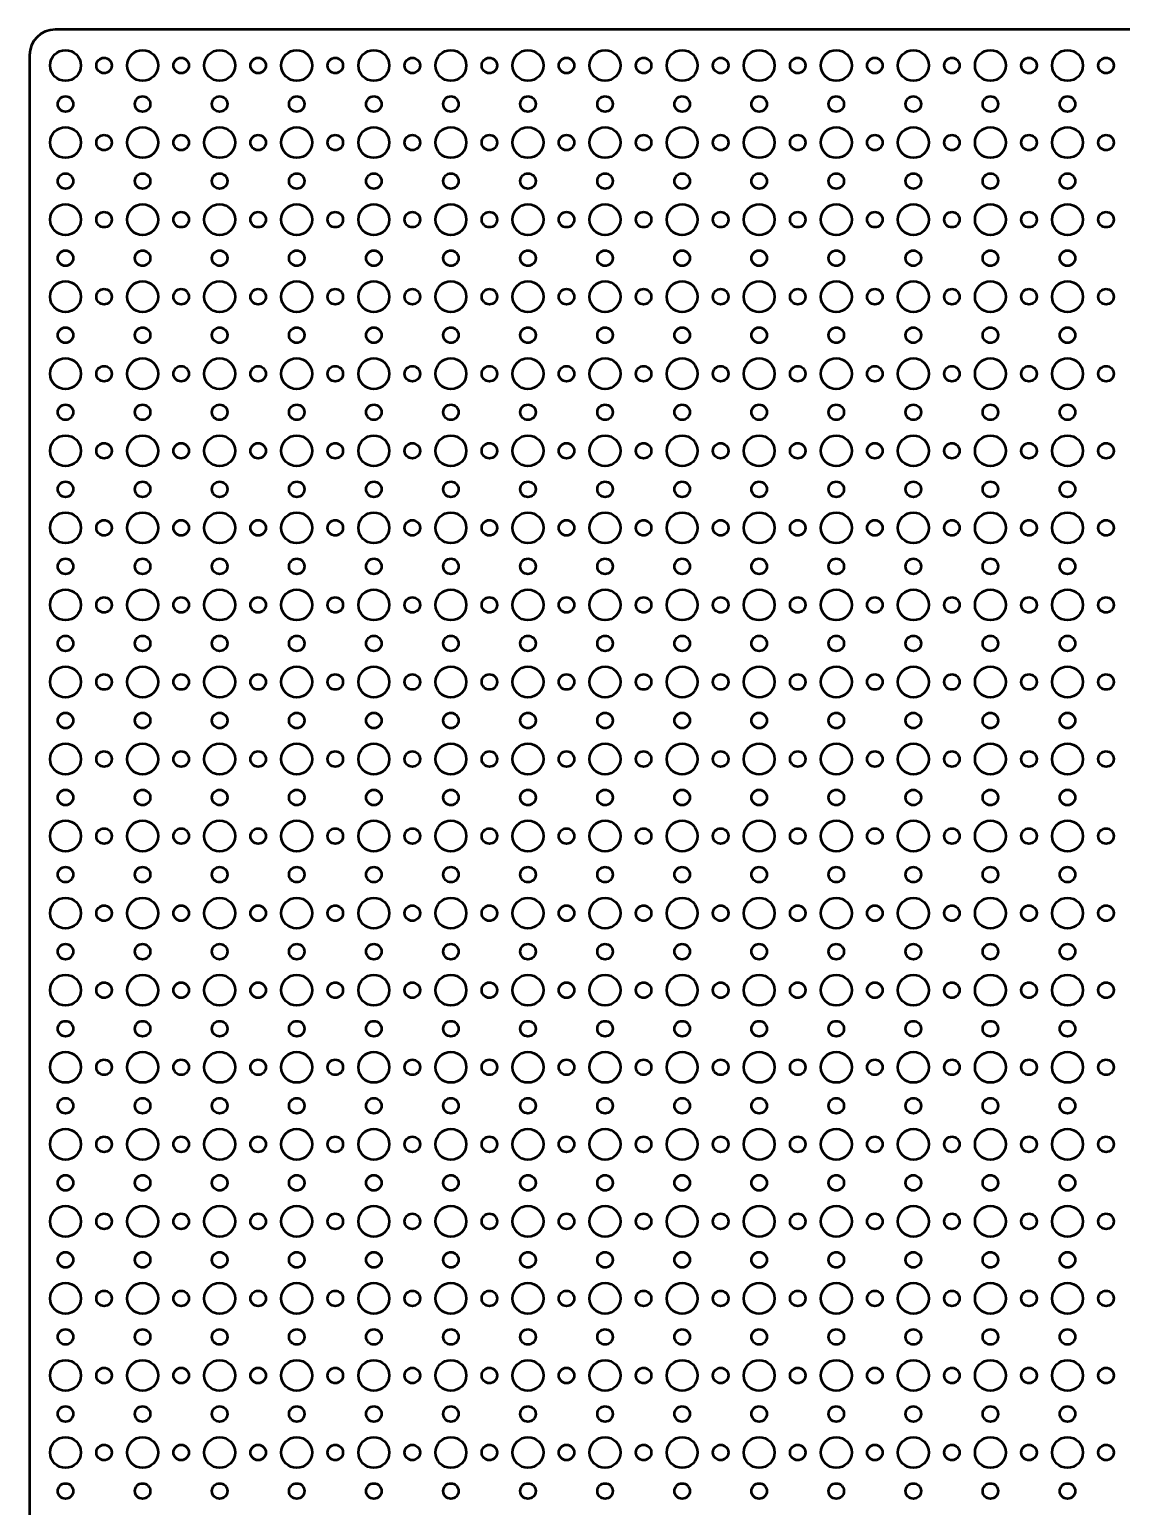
# Model space of a CAD drawing. Header units: centimetres. Extents: x -60 to 64, y -83 to 107.
# Drawn here: x -21.7 to -0.45, y 1.95 to 30.7 of the extents above; entities that cross this region are included whole.
import ezdxf

# ---------------------------------------------------------------- set-up
doc = ezdxf.new("R2010")
doc.units = ezdxf.units.CM
doc.header["$MEASUREMENT"] = 0
doc.layers.add('Layer 1', color=7, linetype='Continuous')

msp = doc.modelspace()

# ---------------------------------------------------------------- linework, layer by layer
at = {"layer": 'Layer 1', "lineweight": 53}
for centre, major_axis in [((-20.99999, 29.99999), (0, 0.30001)), ((-19.49999, 29.99999), (0, 0.30001)), ((-17.99999, 29.99999), (0, 0.30001)), ((-16.49999, 29.99999), (0, 0.30001)), ((-14.99999, 29.99999), (0, 0.30001)), ((-13.49999, 29.99999), (0, 0.30001)), ((-11.99999, 29.99999), (0, 0.30001)), ((-10.49999, 29.99999), (0, 0.30001)), ((-8.99999, 29.99999), (0, 0.30001)), ((-7.49999, 29.99999), (0, 0.30001)), ((-5.99999, 29.99999), (0, 0.30001)), ((-4.49999, 29.99999), (0, 0.30001)), ((-2.99999, 29.99999), (0, 0.30001)), ((-1.49999, 29.99999), (0, 0.30001)), ((-20.25, 30), (0, 0.15)), ((-18.75, 30), (0, 0.15)), ((-17.25, 30), (0, 0.15)), ((-15.75, 30), (0, 0.15)), ((-14.25, 30), (0, 0.15)), ((-12.75, 30), (0, 0.15)), ((-11.25, 30), (0, 0.15)), ((-9.75, 30), (0, 0.15)), ((-8.25, 30), (0, 0.15)), ((-6.75, 30), (0, 0.15)), ((-5.25, 30), (0, 0.15)), ((-3.75, 30), (0, 0.15)), ((-2.25, 30), (0, 0.15)), ((-0.75, 30), (0, 0.15)), ((-21, 29.25), (0, 0.15)), ((-19.5, 29.25), (0, 0.15)), ((-18, 29.25), (0, 0.15)), ((-16.5, 29.25), (0, 0.15)), ((-15, 29.25), (0, 0.15)), ((-13.5, 29.25), (0, 0.15)), ((-12, 29.25), (0, 0.15)), ((-10.5, 29.25), (0, 0.15)), ((-9, 29.25), (0, 0.15)), ((-7.5, 29.25), (0, 0.15)), ((-6, 29.25), (0, 0.15)), ((-4.5, 29.25), (0, 0.15)), ((-3, 29.25), (0, 0.15)), ((-1.5, 29.25), (0, 0.15)), ((-20.99999, 28.49999), (0, 0.30001)), ((-19.49999, 28.49999), (0, 0.30001)), ((-17.99999, 28.49999), (0, 0.30001)), ((-16.49999, 28.49999), (0, 0.30001)), ((-14.99999, 28.49999), (0, 0.30001)), ((-13.49999, 28.49999), (0, 0.30001)), ((-11.99999, 28.49999), (0, 0.30001)), ((-10.49999, 28.49999), (0, 0.30001)), ((-8.99999, 28.49999), (0, 0.30001)), ((-7.49999, 28.49999), (0, 0.30001)), ((-5.99999, 28.49999), (0, 0.30001)), ((-4.49999, 28.49999), (0, 0.30001)), ((-2.99999, 28.49999), (0, 0.30001)), ((-1.49999, 28.49999), (0, 0.30001)), ((-20.25, 28.5), (0, 0.15)), ((-18.75, 28.5), (0, 0.15)), ((-17.25, 28.5), (0, 0.15)), ((-15.75, 28.5), (0, 0.15)), ((-14.25, 28.5), (0, 0.15)), ((-12.75, 28.5), (0, 0.15)), ((-11.25, 28.5), (0, 0.15)), ((-9.75, 28.5), (0, 0.15)), ((-8.25, 28.5), (0, 0.15)), ((-6.75, 28.5), (0, 0.15)), ((-5.25, 28.5), (0, 0.15)), ((-3.75, 28.5), (0, 0.15)), ((-2.25, 28.5), (0, 0.15)), ((-0.75, 28.5), (0, 0.15)), ((-21, 27.75), (0, 0.15)), ((-19.5, 27.75), (0, 0.15)), ((-18, 27.75), (0, 0.15)), ((-16.5, 27.75), (0, 0.15)), ((-15, 27.75), (0, 0.15)), ((-13.5, 27.75), (0, 0.15)), ((-12, 27.75), (0, 0.15)), ((-10.5, 27.75), (0, 0.15)), ((-9, 27.75), (0, 0.15)), ((-7.5, 27.75), (0, 0.15)), ((-6, 27.75), (0, 0.15)), ((-4.5, 27.75), (0, 0.15)), ((-3, 27.75), (0, 0.15)), ((-1.5, 27.75), (0, 0.15)), ((-20.99999, 26.99999), (0, 0.30001)), ((-20.25, 27), (0, 0.15)), ((-19.49999, 26.99999), (0, 0.30001)), ((-18.75, 27), (0, 0.15)), ((-17.99999, 26.99999), (0, 0.30001)), ((-17.25, 27), (0, 0.15)), ((-16.49999, 26.99999), (0, 0.30001)), ((-15.75, 27), (0, 0.15)), ((-14.99999, 26.99999), (0, 0.30001)), ((-14.25, 27), (0, 0.15)), ((-13.49999, 26.99999), (0, 0.30001)), ((-12.75, 27), (0, 0.15)), ((-11.99999, 26.99999), (0, 0.30001)), ((-11.25, 27), (0, 0.15)), ((-10.49999, 26.99999), (0, 0.30001)), ((-9.75, 27), (0, 0.15)), ((-8.99999, 26.99999), (0, 0.30001)), ((-8.25, 27), (0, 0.15)), ((-7.49999, 26.99999), (0, 0.30001)), ((-6.75, 27), (0, 0.15)), ((-5.99999, 26.99999), (0, 0.30001)), ((-5.25, 27), (0, 0.15)), ((-4.49999, 26.99999), (0, 0.30001)), ((-3.75, 27), (0, 0.15)), ((-2.99999, 26.99999), (0, 0.30001)), ((-2.25, 27), (0, 0.15)), ((-1.49999, 26.99999), (0, 0.30001)), ((-0.75, 27), (0, 0.15)), ((-21, 26.25), (0, 0.15)), ((-19.5, 26.25), (0, 0.15)), ((-18, 26.25), (0, 0.15)), ((-16.5, 26.25), (0, 0.15)), ((-15, 26.25), (0, 0.15)), ((-13.5, 26.25), (0, 0.15)), ((-12, 26.25), (0, 0.15)), ((-10.5, 26.25), (0, 0.15)), ((-9, 26.25), (0, 0.15)), ((-7.5, 26.25), (0, 0.15)), ((-6, 26.25), (0, 0.15)), ((-4.5, 26.25), (0, 0.15)), ((-3, 26.25), (0, 0.15)), ((-1.5, 26.25), (0, 0.15)), ((-20.99999, 25.49999), (0, 0.30001)), ((-20.25, 25.5), (0, 0.15)), ((-19.49999, 25.49999), (0, 0.30001)), ((-18.75, 25.5), (0, 0.15)), ((-17.99999, 25.49999), (0, 0.30001)), ((-17.25, 25.5), (0, 0.15)), ((-16.49999, 25.49999), (0, 0.30001)), ((-15.75, 25.5), (0, 0.15)), ((-14.99999, 25.49999), (0, 0.30001)), ((-14.25, 25.5), (0, 0.15)), ((-13.49999, 25.49999), (0, 0.30001)), ((-12.75, 25.5), (0, 0.15)), ((-11.99999, 25.49999), (0, 0.30001)), ((-11.25, 25.5), (0, 0.15)), ((-10.49999, 25.49999), (0, 0.30001)), ((-9.75, 25.5), (0, 0.15)), ((-8.99999, 25.49999), (0, 0.30001)), ((-8.25, 25.5), (0, 0.15)), ((-7.49999, 25.49999), (0, 0.30001)), ((-6.75, 25.5), (0, 0.15)), ((-5.99999, 25.49999), (0, 0.30001)), ((-5.25, 25.5), (0, 0.15)), ((-4.49999, 25.49999), (0, 0.30001)), ((-3.75, 25.5), (0, 0.15)), ((-2.99999, 25.49999), (0, 0.30001)), ((-2.25, 25.5), (0, 0.15)), ((-1.49999, 25.49999), (0, 0.30001)), ((-0.75, 25.5), (0, 0.15)), ((-21, 24.75), (0, 0.15)), ((-19.5, 24.75), (0, 0.15)), ((-18, 24.75), (0, 0.15)), ((-16.5, 24.75), (0, 0.15)), ((-15, 24.75), (0, 0.15)), ((-13.5, 24.75), (0, 0.15)), ((-12, 24.75), (0, 0.15)), ((-10.5, 24.75), (0, 0.15)), ((-9, 24.75), (0, 0.15)), ((-7.5, 24.75), (0, 0.15)), ((-6, 24.75), (0, 0.15)), ((-4.5, 24.75), (0, 0.15)), ((-3, 24.75), (0, 0.15)), ((-1.5, 24.75), (0, 0.15)), ((-20.99999, 23.99999), (0, 0.30001)), ((-20.25, 24), (0, 0.15)), ((-19.49999, 23.99999), (0, 0.30001)), ((-18.75, 24), (0, 0.15)), ((-17.99999, 23.99999), (0, 0.30001)), ((-17.25, 24), (0, 0.15)), ((-16.49999, 23.99999), (0, 0.30001)), ((-15.75, 24), (0, 0.15)), ((-14.99999, 23.99999), (0, 0.30001)), ((-14.25, 24), (0, 0.15)), ((-13.49999, 23.99999), (0, 0.30001)), ((-12.75, 24), (0, 0.15)), ((-11.99999, 23.99999), (0, 0.30001)), ((-11.25, 24), (0, 0.15)), ((-10.49999, 23.99999), (0, 0.30001)), ((-9.75, 24), (0, 0.15)), ((-8.99999, 23.99999), (0, 0.30001)), ((-8.25, 24), (0, 0.15)), ((-7.49999, 23.99999), (0, 0.30001)), ((-6.75, 24), (0, 0.15)), ((-5.99999, 23.99999), (0, 0.30001)), ((-5.25, 24), (0, 0.15)), ((-4.49999, 23.99999), (0, 0.30001)), ((-3.75, 24), (0, 0.15)), ((-2.99999, 23.99999), (0, 0.30001)), ((-2.25, 24), (0, 0.15)), ((-1.49999, 23.99999), (0, 0.30001)), ((-0.75, 24), (0, 0.15)), ((-21, 23.25), (0, 0.15)), ((-19.5, 23.25), (0, 0.15)), ((-18, 23.25), (0, 0.15)), ((-16.5, 23.25), (0, 0.15)), ((-15, 23.25), (0, 0.15)), ((-13.5, 23.25), (0, 0.15)), ((-12, 23.25), (0, 0.15)), ((-10.5, 23.25), (0, 0.15)), ((-9, 23.25), (0, 0.15)), ((-7.5, 23.25), (0, 0.15)), ((-6, 23.25), (0, 0.15)), ((-4.5, 23.25), (0, 0.15)), ((-3, 23.25), (0, 0.15)), ((-1.5, 23.25), (0, 0.15)), ((-20.99999, 22.49999), (0, 0.30001)), ((-19.49999, 22.49999), (0, 0.30001)), ((-17.99999, 22.49999), (0, 0.30001)), ((-16.49999, 22.49999), (0, 0.30001)), ((-14.99999, 22.49999), (0, 0.30001)), ((-13.49999, 22.49999), (0, 0.30001)), ((-11.99999, 22.49999), (0, 0.30001)), ((-10.49999, 22.49999), (0, 0.30001)), ((-8.99999, 22.49999), (0, 0.30001)), ((-7.49999, 22.49999), (0, 0.30001)), ((-5.99999, 22.49999), (0, 0.30001)), ((-4.49999, 22.49999), (0, 0.30001)), ((-2.99999, 22.49999), (0, 0.30001)), ((-1.49999, 22.49999), (0, 0.30001)), ((-20.25, 22.5), (0, 0.15)), ((-18.75, 22.5), (0, 0.15)), ((-17.25, 22.5), (0, 0.15)), ((-15.75, 22.5), (0, 0.15)), ((-14.25, 22.5), (0, 0.15)), ((-12.75, 22.5), (0, 0.15)), ((-11.25, 22.5), (0, 0.15)), ((-9.75, 22.5), (0, 0.15)), ((-8.25, 22.5), (0, 0.15)), ((-6.75, 22.5), (0, 0.15)), ((-5.25, 22.5), (0, 0.15)), ((-3.75, 22.5), (0, 0.15)), ((-2.25, 22.5), (0, 0.15)), ((-0.75, 22.5), (0, 0.15)), ((-21, 21.75), (0, 0.15)), ((-19.5, 21.75), (0, 0.15)), ((-18, 21.75), (0, 0.15)), ((-16.5, 21.75), (0, 0.15)), ((-15, 21.75), (0, 0.15)), ((-13.5, 21.75), (0, 0.15)), ((-12, 21.75), (0, 0.15)), ((-10.5, 21.75), (0, 0.15)), ((-9, 21.75), (0, 0.15)), ((-7.5, 21.75), (0, 0.15)), ((-6, 21.75), (0, 0.15)), ((-4.5, 21.75), (0, 0.15)), ((-3, 21.75), (0, 0.15)), ((-1.5, 21.75), (0, 0.15)), ((-20.99999, 20.99999), (0, 0.30001)), ((-19.49999, 20.99999), (0, 0.30001)), ((-17.99999, 20.99999), (0, 0.30001)), ((-16.49999, 20.99999), (0, 0.30001)), ((-14.99999, 20.99999), (0, 0.30001)), ((-13.49999, 20.99999), (0, 0.30001)), ((-11.99999, 20.99999), (0, 0.30001)), ((-10.49999, 20.99999), (0, 0.30001)), ((-8.99999, 20.99999), (0, 0.30001)), ((-7.49999, 20.99999), (0, 0.30001)), ((-5.99999, 20.99999), (0, 0.30001)), ((-4.49999, 20.99999), (0, 0.30001)), ((-2.99999, 20.99999), (0, 0.30001)), ((-1.49999, 20.99999), (0, 0.30001)), ((-20.25, 21), (0, 0.15)), ((-18.75, 21), (0, 0.15)), ((-17.25, 21), (0, 0.15)), ((-15.75, 21), (0, 0.15)), ((-14.25, 21), (0, 0.15)), ((-12.75, 21), (0, 0.15)), ((-11.25, 21), (0, 0.15)), ((-9.75, 21), (0, 0.15)), ((-8.25, 21), (0, 0.15)), ((-6.75, 21), (0, 0.15)), ((-5.25, 21), (0, 0.15)), ((-3.75, 21), (0, 0.15)), ((-2.25, 21), (0, 0.15)), ((-0.75, 21), (0, 0.15)), ((-21, 20.25), (0, 0.15)), ((-19.5, 20.25), (0, 0.15)), ((-18, 20.25), (0, 0.15)), ((-16.5, 20.25), (0, 0.15)), ((-15, 20.25), (0, 0.15)), ((-13.5, 20.25), (0, 0.15)), ((-12, 20.25), (0, 0.15)), ((-10.5, 20.25), (0, 0.15)), ((-9, 20.25), (0, 0.15)), ((-7.5, 20.25), (0, 0.15)), ((-6, 20.25), (0, 0.15)), ((-4.5, 20.25), (0, 0.15)), ((-3, 20.25), (0, 0.15)), ((-1.5, 20.25), (0, 0.15)), ((-20.99999, 19.49999), (0, 0.30001)), ((-20.25, 19.5), (0, 0.15)), ((-19.49999, 19.49999), (0, 0.30001)), ((-18.75, 19.5), (0, 0.15)), ((-17.99999, 19.49999), (0, 0.30001)), ((-17.25, 19.5), (0, 0.15)), ((-16.49999, 19.49999), (0, 0.30001)), ((-15.75, 19.5), (0, 0.15)), ((-14.99999, 19.49999), (0, 0.30001)), ((-14.25, 19.5), (0, 0.15)), ((-13.49999, 19.49999), (0, 0.30001)), ((-12.75, 19.5), (0, 0.15)), ((-11.99999, 19.49999), (0, 0.30001)), ((-11.25, 19.5), (0, 0.15)), ((-10.49999, 19.49999), (0, 0.30001)), ((-9.75, 19.5), (0, 0.15)), ((-8.99999, 19.49999), (0, 0.30001)), ((-8.25, 19.5), (0, 0.15)), ((-7.49999, 19.49999), (0, 0.30001)), ((-6.75, 19.5), (0, 0.15)), ((-5.99999, 19.49999), (0, 0.30001)), ((-5.25, 19.5), (0, 0.15)), ((-4.49999, 19.49999), (0, 0.30001)), ((-3.75, 19.5), (0, 0.15)), ((-2.99999, 19.49999), (0, 0.30001)), ((-2.25, 19.5), (0, 0.15)), ((-1.49999, 19.49999), (0, 0.30001)), ((-0.75, 19.5), (0, 0.15)), ((-21, 18.75), (0, 0.15)), ((-19.5, 18.75), (0, 0.15)), ((-18, 18.75), (0, 0.15)), ((-16.5, 18.75), (0, 0.15)), ((-15, 18.75), (0, 0.15)), ((-13.5, 18.75), (0, 0.15)), ((-12, 18.75), (0, 0.15)), ((-10.5, 18.75), (0, 0.15)), ((-9, 18.75), (0, 0.15)), ((-7.5, 18.75), (0, 0.15)), ((-6, 18.75), (0, 0.15)), ((-4.5, 18.75), (0, 0.15)), ((-3, 18.75), (0, 0.15)), ((-1.5, 18.75), (0, 0.15)), ((-20.99999, 17.99999), (0, 0.30001)), ((-20.25, 18), (0, 0.15)), ((-19.49999, 17.99999), (0, 0.30001)), ((-18.75, 18), (0, 0.15)), ((-17.99999, 17.99999), (0, 0.30001)), ((-17.25, 18), (0, 0.15)), ((-16.49999, 17.99999), (0, 0.30001)), ((-15.75, 18), (0, 0.15)), ((-14.99999, 17.99999), (0, 0.30001)), ((-14.25, 18), (0, 0.15)), ((-13.49999, 17.99999), (0, 0.30001)), ((-12.75, 18), (0, 0.15)), ((-11.99999, 17.99999), (0, 0.30001)), ((-11.25, 18), (0, 0.15)), ((-10.49999, 17.99999), (0, 0.30001)), ((-9.75, 18), (0, 0.15)), ((-8.99999, 17.99999), (0, 0.30001)), ((-8.25, 18), (0, 0.15)), ((-7.49999, 17.99999), (0, 0.30001)), ((-6.75, 18), (0, 0.15)), ((-5.99999, 17.99999), (0, 0.30001)), ((-5.25, 18), (0, 0.15)), ((-4.49999, 17.99999), (0, 0.30001)), ((-3.75, 18), (0, 0.15)), ((-2.99999, 17.99999), (0, 0.30001)), ((-2.25, 18), (0, 0.15)), ((-1.49999, 17.99999), (0, 0.30001)), ((-0.75, 18), (0, 0.15)), ((-21, 17.25), (0, 0.15)), ((-19.5, 17.25), (0, 0.15)), ((-18, 17.25), (0, 0.15)), ((-16.5, 17.25), (0, 0.15)), ((-15, 17.25), (0, 0.15)), ((-13.5, 17.25), (0, 0.15)), ((-12, 17.25), (0, 0.15)), ((-10.5, 17.25), (0, 0.15)), ((-9, 17.25), (0, 0.15)), ((-7.5, 17.25), (0, 0.15)), ((-6, 17.25), (0, 0.15)), ((-4.5, 17.25), (0, 0.15)), ((-3, 17.25), (0, 0.15)), ((-1.5, 17.25), (0, 0.15)), ((-20.99999, 16.49999), (0, 0.30001)), ((-19.49999, 16.49999), (0, 0.30001)), ((-17.99999, 16.49999), (0, 0.30001)), ((-16.49999, 16.49999), (0, 0.30001)), ((-14.99999, 16.49999), (0, 0.30001)), ((-13.49999, 16.49999), (0, 0.30001)), ((-11.99999, 16.49999), (0, 0.30001)), ((-10.49999, 16.49999), (0, 0.30001)), ((-8.99999, 16.49999), (0, 0.30001)), ((-7.49999, 16.49999), (0, 0.30001)), ((-5.99999, 16.49999), (0, 0.30001)), ((-4.49999, 16.49999), (0, 0.30001)), ((-2.99999, 16.49999), (0, 0.30001)), ((-1.49999, 16.49999), (0, 0.30001)), ((-20.25, 16.5), (0, 0.15)), ((-18.75, 16.5), (0, 0.15)), ((-17.25, 16.5), (0, 0.15)), ((-15.75, 16.5), (0, 0.15)), ((-14.25, 16.5), (0, 0.15)), ((-12.75, 16.5), (0, 0.15)), ((-11.25, 16.5), (0, 0.15)), ((-9.75, 16.5), (0, 0.15)), ((-8.25, 16.5), (0, 0.15)), ((-6.75, 16.5), (0, 0.15)), ((-5.25, 16.5), (0, 0.15)), ((-3.75, 16.5), (0, 0.15)), ((-2.25, 16.5), (0, 0.15)), ((-0.75, 16.5), (0, 0.15)), ((-21, 15.75), (0, 0.15)), ((-19.5, 15.75), (0, 0.15)), ((-18, 15.75), (0, 0.15)), ((-16.5, 15.75), (0, 0.15)), ((-15, 15.75), (0, 0.15)), ((-13.5, 15.75), (0, 0.15)), ((-12, 15.75), (0, 0.15)), ((-10.5, 15.75), (0, 0.15)), ((-9, 15.75), (0, 0.15)), ((-7.5, 15.75), (0, 0.15)), ((-6, 15.75), (0, 0.15)), ((-4.5, 15.75), (0, 0.15)), ((-3, 15.75), (0, 0.15)), ((-1.5, 15.75), (0, 0.15)), ((-20.99999, 14.99999), (0, 0.30001)), ((-19.49999, 14.99999), (0, 0.30001)), ((-17.99999, 14.99999), (0, 0.30001)), ((-16.49999, 14.99999), (0, 0.30001)), ((-14.99999, 14.99999), (0, 0.30001)), ((-13.49999, 14.99999), (0, 0.30001)), ((-11.99999, 14.99999), (0, 0.30001)), ((-10.49999, 14.99999), (0, 0.30001)), ((-8.99999, 14.99999), (0, 0.30001)), ((-7.49999, 14.99999), (0, 0.30001)), ((-5.99999, 14.99999), (0, 0.30001)), ((-4.49999, 14.99999), (0, 0.30001)), ((-2.99999, 14.99999), (0, 0.30001)), ((-1.49999, 14.99999), (0, 0.30001)), ((-20.25, 15), (0, 0.15)), ((-18.75, 15), (0, 0.15)), ((-17.25, 15), (0, 0.15)), ((-15.75, 15), (0, 0.15)), ((-14.25, 15), (0, 0.15)), ((-12.75, 15), (0, 0.15)), ((-11.25, 15), (0, 0.15)), ((-9.75, 15), (0, 0.15)), ((-8.25, 15), (0, 0.15)), ((-6.75, 15), (0, 0.15)), ((-5.25, 15), (0, 0.15)), ((-3.75, 15), (0, 0.15)), ((-2.25, 15), (0, 0.15)), ((-0.75, 15), (0, 0.15)), ((-21, 14.25), (0, 0.15)), ((-19.5, 14.25), (0, 0.15)), ((-18, 14.25), (0, 0.15)), ((-16.5, 14.25), (0, 0.15)), ((-15, 14.25), (0, 0.15)), ((-13.5, 14.25), (0, 0.15)), ((-12, 14.25), (0, 0.15)), ((-10.5, 14.25), (0, 0.15)), ((-9, 14.25), (0, 0.15)), ((-7.5, 14.25), (0, 0.15)), ((-6, 14.25), (0, 0.15)), ((-4.5, 14.25), (0, 0.15)), ((-3, 14.25), (0, 0.15)), ((-1.5, 14.25), (0, 0.15)), ((-20.99999, 13.49999), (0, 0.30001)), ((-19.49999, 13.49999), (0, 0.30001)), ((-17.99999, 13.49999), (0, 0.30001)), ((-16.49999, 13.49999), (0, 0.30001)), ((-14.99999, 13.49999), (0, 0.30001)), ((-13.49999, 13.49999), (0, 0.30001)), ((-11.99999, 13.49999), (0, 0.30001)), ((-10.49999, 13.49999), (0, 0.30001)), ((-8.99999, 13.49999), (0, 0.30001)), ((-7.49999, 13.49999), (0, 0.30001)), ((-5.99999, 13.49999), (0, 0.30001)), ((-4.49999, 13.49999), (0, 0.30001)), ((-2.99999, 13.49999), (0, 0.30001)), ((-1.49999, 13.49999), (0, 0.30001)), ((-20.25, 13.5), (0, 0.15)), ((-18.75, 13.5), (0, 0.15)), ((-17.25, 13.5), (0, 0.15)), ((-15.75, 13.5), (0, 0.15)), ((-14.25, 13.5), (0, 0.15)), ((-12.75, 13.5), (0, 0.15)), ((-11.25, 13.5), (0, 0.15)), ((-9.75, 13.5), (0, 0.15)), ((-8.25, 13.5), (0, 0.15)), ((-6.75, 13.5), (0, 0.15)), ((-5.25, 13.5), (0, 0.15)), ((-3.75, 13.5), (0, 0.15)), ((-2.25, 13.5), (0, 0.15)), ((-0.75, 13.5), (0, 0.15)), ((-21, 12.75), (0, 0.15)), ((-19.5, 12.75), (0, 0.15)), ((-18, 12.75), (0, 0.15)), ((-16.5, 12.75), (0, 0.15)), ((-15, 12.75), (0, 0.15)), ((-13.5, 12.75), (0, 0.15)), ((-12, 12.75), (0, 0.15)), ((-10.5, 12.75), (0, 0.15)), ((-9, 12.75), (0, 0.15)), ((-7.5, 12.75), (0, 0.15)), ((-6, 12.75), (0, 0.15)), ((-4.5, 12.75), (0, 0.15)), ((-3, 12.75), (0, 0.15)), ((-1.5, 12.75), (0, 0.15)), ((-20.99999, 11.99999), (0, 0.30001)), ((-20.25, 12), (0, 0.15)), ((-19.49999, 11.99999), (0, 0.30001)), ((-18.75, 12), (0, 0.15)), ((-17.99999, 11.99999), (0, 0.30001)), ((-17.25, 12), (0, 0.15)), ((-16.49999, 11.99999), (0, 0.30001)), ((-15.75, 12), (0, 0.15)), ((-14.99999, 11.99999), (0, 0.30001)), ((-14.25, 12), (0, 0.15)), ((-13.49999, 11.99999), (0, 0.30001)), ((-12.75, 12), (0, 0.15)), ((-11.99999, 11.99999), (0, 0.30001)), ((-11.25, 12), (0, 0.15)), ((-10.49999, 11.99999), (0, 0.30001)), ((-9.75, 12), (0, 0.15)), ((-8.99999, 11.99999), (0, 0.30001)), ((-8.25, 12), (0, 0.15)), ((-7.49999, 11.99999), (0, 0.30001)), ((-6.75, 12), (0, 0.15)), ((-5.99999, 11.99999), (0, 0.30001)), ((-5.25, 12), (0, 0.15)), ((-4.49999, 11.99999), (0, 0.30001)), ((-3.75, 12), (0, 0.15)), ((-2.99999, 11.99999), (0, 0.30001)), ((-2.25, 12), (0, 0.15)), ((-1.49999, 11.99999), (0, 0.30001)), ((-0.75, 12), (0, 0.15)), ((-21, 11.25), (0, 0.15)), ((-19.5, 11.25), (0, 0.15)), ((-18, 11.25), (0, 0.15)), ((-16.5, 11.25), (0, 0.15)), ((-15, 11.25), (0, 0.15)), ((-13.5, 11.25), (0, 0.15)), ((-12, 11.25), (0, 0.15)), ((-10.5, 11.25), (0, 0.15)), ((-9, 11.25), (0, 0.15)), ((-7.5, 11.25), (0, 0.15)), ((-6, 11.25), (0, 0.15)), ((-4.5, 11.25), (0, 0.15)), ((-3, 11.25), (0, 0.15)), ((-1.5, 11.25), (0, 0.15)), ((-20.99999, 10.49999), (0, 0.30001)), ((-20.25, 10.5), (0, 0.15)), ((-19.49999, 10.49999), (0, 0.30001)), ((-18.75, 10.5), (0, 0.15)), ((-17.99999, 10.49999), (0, 0.30001)), ((-17.25, 10.5), (0, 0.15)), ((-16.49999, 10.49999), (0, 0.30001)), ((-15.75, 10.5), (0, 0.15)), ((-14.99999, 10.49999), (0, 0.30001)), ((-14.25, 10.5), (0, 0.15)), ((-13.49999, 10.49999), (0, 0.30001)), ((-12.75, 10.5), (0, 0.15)), ((-11.99999, 10.49999), (0, 0.30001)), ((-11.25, 10.5), (0, 0.15)), ((-10.49999, 10.49999), (0, 0.30001)), ((-9.75, 10.5), (0, 0.15)), ((-8.99999, 10.49999), (0, 0.30001)), ((-8.25, 10.5), (0, 0.15)), ((-7.49999, 10.49999), (0, 0.30001)), ((-6.75, 10.5), (0, 0.15)), ((-5.99999, 10.49999), (0, 0.30001)), ((-5.25, 10.5), (0, 0.15)), ((-4.49999, 10.49999), (0, 0.30001)), ((-3.75, 10.5), (0, 0.15)), ((-2.99999, 10.49999), (0, 0.30001)), ((-2.25, 10.5), (0, 0.15)), ((-1.49999, 10.49999), (0, 0.30001)), ((-0.75, 10.5), (0, 0.15)), ((-21, 9.75), (0, 0.15)), ((-19.5, 9.75), (0, 0.15)), ((-18, 9.75), (0, 0.15)), ((-16.5, 9.75), (0, 0.15)), ((-15, 9.75), (0, 0.15)), ((-13.5, 9.75), (0, 0.15)), ((-12, 9.75), (0, 0.15)), ((-10.5, 9.75), (0, 0.15)), ((-9, 9.75), (0, 0.15)), ((-7.5, 9.75), (0, 0.15)), ((-6, 9.75), (0, 0.15)), ((-4.5, 9.75), (0, 0.15)), ((-3, 9.75), (0, 0.15)), ((-1.5, 9.75), (0, 0.15)), ((-20.99999, 8.99999), (0, 0.30001)), ((-19.49999, 8.99999), (0, 0.30001)), ((-17.99999, 8.99999), (0, 0.30001)), ((-16.49999, 8.99999), (0, 0.30001)), ((-14.99999, 8.99999), (0, 0.30001)), ((-13.49999, 8.99999), (0, 0.30001)), ((-11.99999, 8.99999), (0, 0.30001)), ((-10.49999, 8.99999), (0, 0.30001)), ((-8.99999, 8.99999), (0, 0.30001)), ((-7.49999, 8.99999), (0, 0.30001)), ((-5.99999, 8.99999), (0, 0.30001)), ((-4.49999, 8.99999), (0, 0.30001)), ((-2.99999, 8.99999), (0, 0.30001)), ((-1.49999, 8.99999), (0, 0.30001)), ((-20.25, 9), (0, 0.15)), ((-18.75, 9), (0, 0.15)), ((-17.25, 9), (0, 0.15)), ((-15.75, 9), (0, 0.15)), ((-14.25, 9), (0, 0.15)), ((-12.75, 9), (0, 0.15)), ((-11.25, 9), (0, 0.15)), ((-9.75, 9), (0, 0.15)), ((-8.25, 9), (0, 0.15)), ((-6.75, 9), (0, 0.15)), ((-5.25, 9), (0, 0.15)), ((-3.75, 9), (0, 0.15)), ((-2.25, 9), (0, 0.15)), ((-0.75, 9), (0, 0.15)), ((-21, 8.25), (0, 0.15)), ((-19.5, 8.25), (0, 0.15)), ((-18, 8.25), (0, 0.15)), ((-16.5, 8.25), (0, 0.15)), ((-15, 8.25), (0, 0.15)), ((-13.5, 8.25), (0, 0.15)), ((-12, 8.25), (0, 0.15)), ((-10.5, 8.25), (0, 0.15)), ((-9, 8.25), (0, 0.15)), ((-7.5, 8.25), (0, 0.15)), ((-6, 8.25), (0, 0.15)), ((-4.5, 8.25), (0, 0.15)), ((-3, 8.25), (0, 0.15)), ((-1.5, 8.25), (0, 0.15)), ((-20.99999, 7.49999), (0, 0.30001)), ((-19.49999, 7.49999), (0, 0.30001)), ((-17.99999, 7.49999), (0, 0.30001)), ((-16.49999, 7.49999), (0, 0.30001)), ((-14.99999, 7.49999), (0, 0.30001)), ((-13.49999, 7.49999), (0, 0.30001)), ((-11.99999, 7.49999), (0, 0.30001)), ((-10.49999, 7.49999), (0, 0.30001)), ((-8.99999, 7.49999), (0, 0.30001)), ((-7.49999, 7.49999), (0, 0.30001)), ((-5.99999, 7.49999), (0, 0.30001)), ((-4.49999, 7.49999), (0, 0.30001)), ((-2.99999, 7.49999), (0, 0.30001)), ((-1.49999, 7.49999), (0, 0.30001)), ((-20.25, 7.5), (0, 0.15)), ((-18.75, 7.5), (0, 0.15)), ((-17.25, 7.5), (0, 0.15)), ((-15.75, 7.5), (0, 0.15)), ((-14.25, 7.5), (0, 0.15)), ((-12.75, 7.5), (0, 0.15)), ((-11.25, 7.5), (0, 0.15)), ((-9.75, 7.5), (0, 0.15)), ((-8.25, 7.5), (0, 0.15)), ((-6.75, 7.5), (0, 0.15)), ((-5.25, 7.5), (0, 0.15)), ((-3.75, 7.5), (0, 0.15)), ((-2.25, 7.5), (0, 0.15)), ((-0.75, 7.5), (0, 0.15)), ((-21, 6.75), (0, 0.15)), ((-19.5, 6.75), (0, 0.15)), ((-18, 6.75), (0, 0.15)), ((-16.5, 6.75), (0, 0.15)), ((-15, 6.75), (0, 0.15)), ((-13.5, 6.75), (0, 0.15)), ((-12, 6.75), (0, 0.15)), ((-10.5, 6.75), (0, 0.15)), ((-9, 6.75), (0, 0.15)), ((-7.5, 6.75), (0, 0.15)), ((-6, 6.75), (0, 0.15)), ((-4.5, 6.75), (0, 0.15)), ((-3, 6.75), (0, 0.15)), ((-1.5, 6.75), (0, 0.15)), ((-20.99999, 5.99999), (0, 0.30001)), ((-20.25, 6), (0, 0.15)), ((-19.49999, 5.99999), (0, 0.30001)), ((-18.75, 6), (0, 0.15)), ((-17.99999, 5.99999), (0, 0.30001)), ((-17.25, 6), (0, 0.15)), ((-16.49999, 5.99999), (0, 0.30001)), ((-15.75, 6), (0, 0.15)), ((-14.99999, 5.99999), (0, 0.30001)), ((-14.25, 6), (0, 0.15)), ((-13.49999, 5.99999), (0, 0.30001)), ((-12.75, 6), (0, 0.15)), ((-11.99999, 5.99999), (0, 0.30001)), ((-11.25, 6), (0, 0.15)), ((-10.49999, 5.99999), (0, 0.30001)), ((-9.75, 6), (0, 0.15)), ((-8.99999, 5.99999), (0, 0.30001)), ((-8.25, 6), (0, 0.15)), ((-7.49999, 5.99999), (0, 0.30001)), ((-6.75, 6), (0, 0.15)), ((-5.99999, 5.99999), (0, 0.30001)), ((-5.25, 6), (0, 0.15)), ((-4.49999, 5.99999), (0, 0.30001)), ((-3.75, 6), (0, 0.15)), ((-2.99999, 5.99999), (0, 0.30001)), ((-2.25, 6), (0, 0.15)), ((-1.49999, 5.99999), (0, 0.30001)), ((-0.75, 6), (0, 0.15)), ((-21, 5.25), (0, 0.15)), ((-19.5, 5.25), (0, 0.15)), ((-18, 5.25), (0, 0.15)), ((-16.5, 5.25), (0, 0.15)), ((-15, 5.25), (0, 0.15)), ((-13.5, 5.25), (0, 0.15)), ((-12, 5.25), (0, 0.15)), ((-10.5, 5.25), (0, 0.15)), ((-9, 5.25), (0, 0.15)), ((-7.5, 5.25), (0, 0.15)), ((-6, 5.25), (0, 0.15)), ((-4.5, 5.25), (0, 0.15)), ((-3, 5.25), (0, 0.15)), ((-1.5, 5.25), (0, 0.15)), ((-20.99999, 4.49999), (0, 0.30001)), ((-20.25, 4.5), (0, 0.15)), ((-19.49999, 4.49999), (0, 0.30001)), ((-18.75, 4.5), (0, 0.15)), ((-17.99999, 4.49999), (0, 0.30001)), ((-17.25, 4.5), (0, 0.15)), ((-16.49999, 4.49999), (0, 0.30001)), ((-15.75, 4.5), (0, 0.15)), ((-14.99999, 4.49999), (0, 0.30001)), ((-14.25, 4.5), (0, 0.15)), ((-13.49999, 4.49999), (0, 0.30001)), ((-12.75, 4.5), (0, 0.15)), ((-11.99999, 4.49999), (0, 0.30001)), ((-11.25, 4.5), (0, 0.15)), ((-10.49999, 4.49999), (0, 0.30001)), ((-9.75, 4.5), (0, 0.15)), ((-8.99999, 4.49999), (0, 0.30001)), ((-8.25, 4.5), (0, 0.15)), ((-7.49999, 4.49999), (0, 0.30001)), ((-6.75, 4.5), (0, 0.15)), ((-5.99999, 4.49999), (0, 0.30001)), ((-5.25, 4.5), (0, 0.15)), ((-4.49999, 4.49999), (0, 0.30001)), ((-3.75, 4.5), (0, 0.15)), ((-2.99999, 4.49999), (0, 0.30001)), ((-2.25, 4.5), (0, 0.15)), ((-1.49999, 4.49999), (0, 0.30001)), ((-0.75, 4.5), (0, 0.15)), ((-21, 3.75), (0, 0.15)), ((-19.5, 3.75), (0, 0.15)), ((-18, 3.75), (0, 0.15)), ((-16.5, 3.75), (0, 0.15)), ((-15, 3.75), (0, 0.15)), ((-13.5, 3.75), (0, 0.15)), ((-12, 3.75), (0, 0.15)), ((-10.5, 3.75), (0, 0.15)), ((-9, 3.75), (0, 0.15)), ((-7.5, 3.75), (0, 0.15)), ((-6, 3.75), (0, 0.15)), ((-4.5, 3.75), (0, 0.15)), ((-3, 3.75), (0, 0.15)), ((-1.5, 3.75), (0, 0.15)), ((-20.99999, 2.99999), (0, 0.30001)), ((-19.49999, 2.99999), (0, 0.30001)), ((-17.99999, 2.99999), (0, 0.30001)), ((-16.49999, 2.99999), (0, 0.30001)), ((-14.99999, 2.99999), (0, 0.30001)), ((-13.49999, 2.99999), (0, 0.30001)), ((-11.99999, 2.99999), (0, 0.30001)), ((-10.49999, 2.99999), (0, 0.30001)), ((-8.99999, 2.99999), (0, 0.30001)), ((-7.49999, 2.99999), (0, 0.30001)), ((-5.99999, 2.99999), (0, 0.30001)), ((-4.49999, 2.99999), (0, 0.30001)), ((-2.99999, 2.99999), (0, 0.30001)), ((-1.49999, 2.99999), (0, 0.30001)), ((-20.25, 3), (0, 0.15)), ((-18.75, 3), (0, 0.15)), ((-17.25, 3), (0, 0.15)), ((-15.75, 3), (0, 0.15)), ((-14.25, 3), (0, 0.15)), ((-12.75, 3), (0, 0.15)), ((-11.25, 3), (0, 0.15)), ((-9.75, 3), (0, 0.15)), ((-8.25, 3), (0, 0.15)), ((-6.75, 3), (0, 0.15)), ((-5.25, 3), (0, 0.15)), ((-3.75, 3), (0, 0.15)), ((-2.25, 3), (0, 0.15)), ((-0.75, 3), (0, 0.15)), ((-21, 2.25), (0, 0.15)), ((-19.5, 2.25), (0, 0.15)), ((-18, 2.25), (0, 0.15)), ((-16.5, 2.25), (0, 0.15)), ((-15, 2.25), (0, 0.15)), ((-13.5, 2.25), (0, 0.15)), ((-12, 2.25), (0, 0.15)), ((-10.5, 2.25), (0, 0.15)), ((-9, 2.25), (0, 0.15)), ((-7.5, 2.25), (0, 0.15)), ((-6, 2.25), (0, 0.15)), ((-4.5, 2.25), (0, 0.15)), ((-3, 2.25), (0, 0.15)), ((-1.5, 2.25), (0, 0.15))]:
    msp.add_ellipse(centre, major_axis=major_axis, ratio=1, dxfattribs=at)
msp.add_open_spline([(-21.7, -12.2), (-21.7, -12.2), (-21.7, 30.2), (-21.7, 30.2), (-21.7, 30.2), (-21.7, 30.47614), (-21.47614, 30.7), (-21.2, 30.7), (-21.2, 30.7), (-21.2, 30.7), (21.2, 30.7), (21.2, 30.7), (21.2, 30.7), (21.47614, 30.7), (21.7, 30.47614), (21.7, 30.2), (21.7, 30.2), (21.7, 30.2), (21.7, -12.2), (21.7, -12.2), (21.7, -12.2), (21.7, -12.47614), (21.47614, -12.7), (21.2, -12.7), (21.2, -12.7), (21.2, -12.7), (-21.2, -12.7), (-21.2, -12.7), (-21.2, -12.7), (-21.47614, -12.7), (-21.7, -12.47614), (-21.7, -12.2)], degree=3, knots=[0, 0, 0, 0, 0.11111111, 0.11111111, 0.11111111, 0.11111111, 0.22222222, 0.22222222, 0.22222222, 0.22222222, 0.33333333, 0.33333333, 0.33333333, 0.33333333, 0.44444444, 0.44444444, 0.44444444, 0.44444444, 0.55555556, 0.55555556, 0.55555556, 0.55555556, 0.66666667, 0.66666667, 0.66666667, 0.66666667, 0.77777778, 0.77777778, 0.77777778, 0.77777778, 1, 1, 1, 1], dxfattribs=at)

doc.saveas('drawing.dxf')
